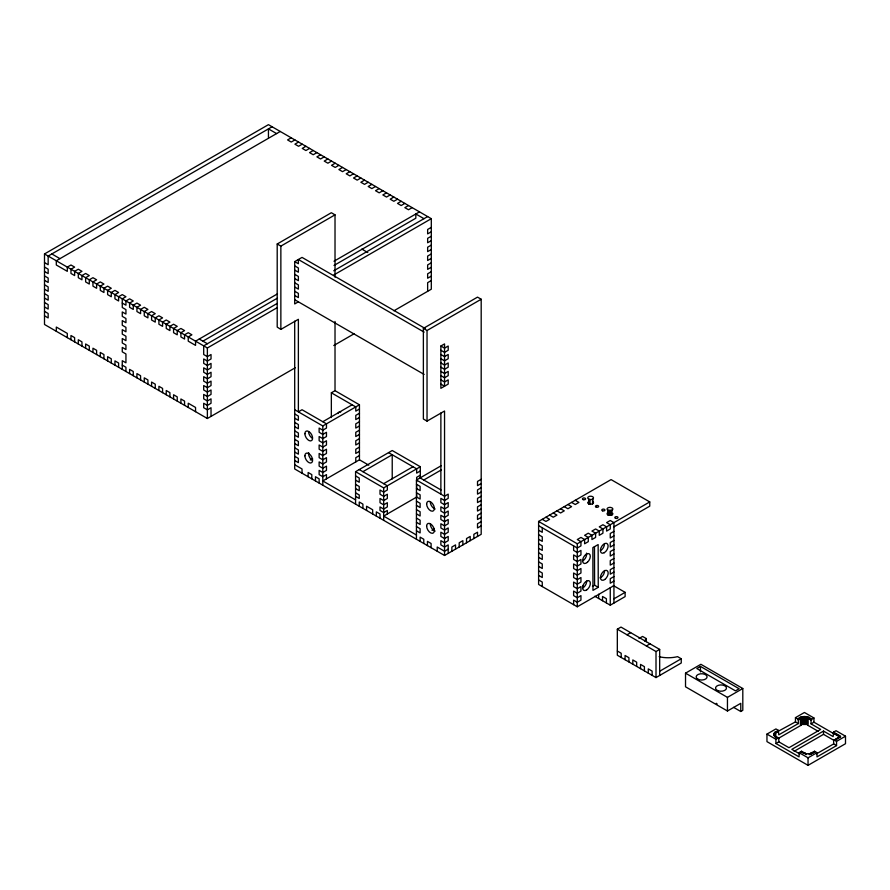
<?xml version="1.0" encoding="UTF-8"?>
<svg xmlns="http://www.w3.org/2000/svg" width="890" height="890" viewBox="0 0 890 890"><rect width="100%" height="100%" fill="white"/><g stroke="black" fill="none" stroke-linecap="round" stroke-linejoin="round"><path stroke-width="1.33" d="M774.634 733.449L774.912 732.414L778.361 730.345L778.361 731.091L774.311 733.883L774.89 736.531M774.956 733.138L774.956 732.381M775.335 732.103L775.335 736.909L775.212 736.03L778.806 738.355L778.806 741.837L775.913 743.506L775.913 739.279L766.957 734.105L766.957 741.626L808.042 765.344L845.5 743.717L845.5 736.197L836.01 730.712L833.563 732.125L833.563 732.87L840.616 736.942L835.187 740.08M809.344 754.62L809.344 753.863L814.55 751.238L816.998 752.651L816.998 756.878L836.544 745.598L836.544 741.359L845.5 736.197M810.234 753.63L810.234 754.386L810.178 753.652M774.033 734.84L774.634 732.693M611.942 510.248L607.892 510.193A2.87 1.658 0 0 1 607.492 508.19L607.959 507.856A2.87 1.658 0 0 1 610.751 507.445L612.02 507.89A2.87 1.658 0 0 1 611.964 510.237L611.919 514.965L607.67 514.798M611.786 515.065L611.942 514.943A2.87 1.658 0 0 0 612.743 513.341M295.269 367.748L207.37 418.5L44.5 324.472L44.5 253.95L268.446 124.656L431.305 218.684L431.305 289.205L393.947 310.777M272.106 126.769L48.16 256.064L48.16 264.731L44.5 262.606M280.25 131.475L56.304 260.759L56.304 264.998L67.306 271.339L67.306 267.111L70.966 264.998L74.627 267.111L70.966 269.225L70.966 273.453L74.627 275.577L74.627 271.339L78.298 269.225L81.958 271.339L78.298 273.453L78.298 277.691L81.958 279.805L81.958 275.577L85.629 273.453L89.289 275.577L85.629 277.691L85.629 281.919L89.289 284.032L89.289 279.805L92.949 277.691L96.621 279.805L92.949 281.919L92.949 286.146L96.621 288.271L96.621 284.032L100.281 281.919L103.941 284.032L100.281 286.146L100.281 290.385L103.941 292.499L103.941 288.271L107.612 286.146L111.272 288.271L107.612 290.385L107.612 294.612L111.272 296.726L111.272 292.499L114.944 290.385L118.604 292.499L114.944 294.612L114.944 298.84L118.604 300.965L118.604 296.726L122.264 294.612L125.935 296.726L122.264 298.84L122.264 307.506L125.935 309.62L125.935 314.059L122.264 311.945L122.264 316.373L125.935 318.486L125.935 322.725L122.264 320.611L122.264 325.239L125.935 327.353L125.935 331.792L122.264 329.678L122.264 334.106L125.935 336.22L125.935 340.659L122.264 338.534L122.264 342.973L125.935 345.086L125.935 349.525L122.264 347.4L122.264 351.839L125.935 353.953L125.935 362.82L122.264 360.706L122.264 369.372M291.241 137.816L287.581 139.93L291.241 142.044L294.913 139.93M298.573 142.044L294.913 144.169L298.573 146.283L302.233 144.169M305.904 146.283L302.233 148.396L305.904 150.51L309.564 148.396M313.224 150.51L309.564 152.624L313.224 154.749L316.896 152.624M320.556 154.749L316.896 156.863L320.556 158.976L324.227 156.863M327.887 158.976L324.227 161.09L327.887 163.204L331.547 161.09M335.219 163.204L331.547 165.317L335.219 167.442L338.879 165.317M342.55 167.442L338.879 169.556L342.55 171.67L346.21 169.556M349.87 171.67L346.21 173.784L349.87 175.897L353.541 173.784M357.202 175.897L353.541 178.011L357.202 180.136L360.873 178.011M364.533 180.136L360.873 182.25L364.533 184.364L368.193 182.25M371.864 184.364L368.193 186.477L371.864 188.591L375.524 186.477M326.463 478.842L326.463 474.615L322.803 476.728L319.132 474.615L319.132 470.376L322.803 472.501L326.463 470.376L326.463 466.149L322.803 468.262L319.132 466.149L319.132 461.921L322.803 464.035L326.463 461.921L326.463 457.683L322.803 459.807L319.132 457.683L319.132 453.455L322.803 455.569L326.463 453.455L326.463 449.228L322.803 451.341L319.132 449.228L319.132 444.989L322.803 447.103L326.463 444.989L326.463 440.761L322.803 442.875L319.132 440.761L319.132 436.534L322.803 438.648L326.463 436.534L326.463 432.295L322.803 434.409L319.132 432.295L319.132 428.068L322.803 430.182L326.463 428.068L326.463 423.84L302.033 409.734L298.373 411.848L298.373 319.299L280.862 329.4L277.202 327.097L277.202 243.994L331.347 212.732L335.018 214.846L335.018 277.157M379.196 188.591L375.524 190.705L379.196 192.83L382.856 190.705M277.202 243.994L280.862 246.118L335.018 214.846M386.516 192.83L382.856 194.943L386.516 197.057L390.187 194.943M393.847 197.057L390.187 199.171L393.847 201.285L397.519 199.171M298.373 301.832L294.701 303.946L294.701 261.627L302.033 257.399L425.376 328.61M401.179 201.285L397.519 203.398L401.179 205.523L404.839 203.398M408.51 205.523L404.839 207.637L408.51 209.751L412.17 207.637M277.446 293.878L195.555 341.159L195.555 345.387L188.235 341.159L188.235 336.932L191.895 334.807L188.235 332.693L184.564 334.807L184.564 339.046L180.904 336.932L180.904 332.693L184.564 330.579L180.904 328.466L177.232 330.579L177.232 334.807L173.572 332.693L173.572 328.466L177.232 326.352L173.572 324.227L169.912 326.352L169.912 330.579L166.241 328.466L166.241 324.227L169.912 322.113L166.241 320L162.581 322.113L162.581 326.352L158.91 324.238L158.91 320L162.581 317.886L158.91 315.772L155.249 317.886L155.249 322.113L151.589 320L151.589 315.772L155.249 313.658L151.589 311.533L147.918 313.658L147.918 317.886L144.258 315.772L144.258 311.533L147.918 309.42L144.258 307.306L140.587 309.42L140.587 313.658L136.927 311.533L136.927 307.306L140.587 305.192L136.927 303.078L133.266 305.192L133.266 309.42L129.595 307.306L129.595 303.078L133.266 300.965L129.595 298.84L125.935 300.965L125.935 305.192L122.264 303.078M334.006 261.226L419.502 211.864M202.831 341.193L277.446 298.117M334.006 265.454L415.83 218.217L415.83 213.978L423.974 218.684M277.168 303.445L203.699 345.854L203.699 354.52L207.37 356.634L211.03 354.52L211.03 358.959L207.37 361.073L203.699 358.959L203.699 363.387L207.37 365.501L211.03 363.387L211.03 367.826L207.37 369.94L203.699 367.826L203.699 372.254L207.37 374.367L211.03 372.254L211.03 376.693L207.37 378.806L203.699 376.693L203.699 381.12L207.37 383.234L211.03 381.12L211.03 385.559L207.37 387.673L203.699 385.559L203.699 389.987L207.37 392.101L211.03 389.987L211.03 394.415L207.37 396.54L203.699 394.415L203.699 398.853L207.37 400.967L211.03 398.853L211.03 403.281L207.37 405.406L203.699 403.281L203.699 407.72L207.37 409.834L211.03 407.72L211.03 416.387M333.728 270.794L427.645 216.57M44.5 253.95L207.37 347.979L277.202 307.662M333.783 274.988L431.305 218.684M431.305 227.351L427.645 229.464L427.645 233.892L431.305 231.778M431.305 236.217L427.645 238.331L427.645 242.759L431.305 240.645M431.305 245.084L427.645 247.197L427.645 251.625L431.305 249.512M431.305 253.95L427.645 256.064L427.645 260.492L431.305 258.378M431.305 262.806L427.645 264.931L427.645 269.358L431.305 267.245M431.305 271.673L427.645 273.797L427.645 278.225L431.305 276.111M431.305 280.539L427.645 282.664L427.645 291.319M333.783 345.52L354.231 333.705M444.544 555.471L444.544 411.013L427.033 421.115L423.373 419.001L423.373 328.388L477.518 297.127L481.19 299.24L481.19 534.323L444.544 555.471L294.701 468.963L294.701 321.145M423.373 328.388L427.033 330.502L481.19 299.24M331.347 417.555L331.347 392.801L335.018 390.688L359.449 404.794L359.449 459.796L322.803 480.956L355.577 499.88M440.873 379.874L444.544 381.988L448.204 379.874L448.204 384.102L440.873 388.34L440.873 346.021L444.544 343.907L444.544 386.216L440.873 384.102M322.803 421.715L352.117 404.794M294.701 409.734L322.803 425.954L359.449 404.794M359.449 409.022L355.778 411.136L355.778 406.908L331.347 392.801M359.449 413.26L355.778 415.374L355.778 419.602L359.449 417.488M359.449 421.715L355.778 423.84L355.778 428.068L359.449 425.954M359.449 430.182L355.778 432.295L355.778 436.534L359.449 434.409M310.243 459.997L312.59 458.639M359.449 438.648L355.778 440.761L355.778 444.989L359.449 442.875M359.449 447.103L355.778 449.228L355.778 453.455L359.449 451.341M359.449 455.569L355.778 457.683L355.778 461.921M355.577 504.107L355.577 471.678L392.223 450.518L420.314 466.738L420.314 478.375M362.909 471.678L392.223 454.745L392.223 478.931M383.668 483.671L412.982 466.738M355.577 471.678L383.668 487.898L420.314 466.738M420.314 470.966L416.654 473.091L416.654 468.852L388.552 452.632M420.314 475.204L416.654 477.318L416.654 481.546M416.442 539.251L416.442 480.022L441.218 465.715M423.774 480.022L441.362 469.864M481.19 479.31L477.518 481.423L477.518 485.662L481.19 483.548M481.19 487.776L477.518 489.889L477.518 494.128L481.19 492.003M481.19 496.242L477.518 498.356L477.518 502.583L481.19 500.469M431.984 530.284L434.331 528.927M481.19 504.697L477.518 506.822L477.518 511.049L481.19 508.935M481.19 513.163L477.518 515.277L477.518 519.515L481.19 517.39M481.19 521.629L477.518 523.743L477.518 527.981L481.19 525.856M448.204 549.13L444.544 551.244L437.213 547.016L437.213 551.244M613.933 585.62L577.287 606.78L538.606 584.441L538.606 521.44L611.074 479.599L649.756 501.927L649.756 506.165L613.933 526.847M538.606 521.44L577.287 543.779L649.756 501.927M613.933 531.375L610.262 533.488L610.262 538.005L613.933 535.891M613.933 540.408L610.262 542.533L610.262 547.05L613.933 544.936M613.933 549.453L610.262 551.566L610.262 556.094L613.933 553.969M613.933 558.497L610.262 560.611L610.262 565.128L613.933 563.014M613.933 567.542L610.262 569.656L610.262 574.172L613.933 572.059M613.933 576.575L610.262 578.689L610.262 583.217L613.933 581.103M613.933 598.825L625.125 592.362L625.125 596.6L610.262 605.178L594.787 596.244M659.156 656.72A23.897 13.795 0 0 0 677.59 656.653L681.25 658.767L681.25 663.006L656.008 677.579L617.326 655.24L617.326 629.197L620.998 627.083L659.679 649.411L659.679 675.466M626.994 634.781L630.665 632.668M638.976 638.519L642.569 636.439L646.24 638.553L646.24 641.723M646.34 645.951L650 643.826M617.326 629.197L656.008 651.524L659.679 649.411M659.679 671.227L681.25 658.767M740.769 711.499L740.769 703.323L727.453 711.01L685.523 686.802L685.523 673.163L700.875 664.296L742.805 688.515L742.805 710.331L740.769 711.499L733.582 707.35M700.463 666.421L696.803 668.535L735.474 690.863L739.145 688.749L700.463 666.421L700.463 671.872M685.523 673.163L727.453 697.371L742.805 688.515M766.957 734.105L775.913 728.932L778.361 730.345M800.766 717.407C798.452 738.344 807.274 709.586 797.907 719.053L797.907 719.81L801.211 718.419L798.352 720.066L798.352 723.548L795.46 721.879L795.46 717.652L804.427 712.478L813.938 717.974L813.938 722.202L833.685 733.605M775.335 732.848L795.46 721.879M798.352 723.548L778.806 734.828L778.361 731.091M818.277 731.335L807.631 725.183L807.631 718.419L811.491 720.132L811.491 719.376C801.99 708.896 809.455 737.843 807.564 717.151M775.913 739.279L778.361 737.866M778.094 738.544L801.211 725.183L801.278 717.151M811.491 719.376L813.938 717.974M807.631 718.419L811.491 720.132M811.046 720.388L811.046 723.87L813.938 722.202M833.563 732.87L833.118 736.609L823.506 731.068L791.833 749.358L799.721 753.908M794.169 751.294L823.506 734.35L833.93 740.369M775.913 743.506L799.087 756.878L799.087 752.651L801.523 751.238L805.906 753.652L809.344 753.863M801.523 751.238L801.523 751.994L805.673 753.863L805.027 753.263M816.408 753.886L833.652 743.929L833.652 740.447L840.616 736.197L833.563 732.125M833.652 740.447L839.726 736.942L833.118 733.138M812.225 753.341L814.55 751.994L814.55 751.238M799.087 752.651L808.042 757.824L816.998 752.651M592.473 586.421L594.587 585.208L598.247 587.333L598.147 544.58L592.851 547.606L592.962 590.359L598.247 587.333M800.766 718.163C802.847 716.216 807.208 718.375 808.076 717.407M810.412 754.319L811.057 753.263M592.729 498.99L592.162 499.268A2.859 1.647 0 0 1 590.003 499.49L588.212 498.767A2.859 1.647 0 0 1 588.513 496.765L589.08 496.486A2.859 1.647 0 0 1 591.928 496.409L592.54 496.653A2.859 1.647 0 0 1 592.729 498.99L592.729 503.684A2.859 1.647 0 0 0 593.341 502.082M592.818 503.651L592.162 503.963A2.859 1.647 0 0 1 590.003 504.185L588.691 503.796L588.691 499.09L588.602 503.729M801.69 716.984L802.29 716.806M801.834 724.46L807.008 724.46M803.915 716.55L802.135 716.839L802.135 724.36M803.247 716.617L803.414 724.115M805.595 716.617L803.748 716.561L803.748 724.082M804.927 716.55L805.094 724.082M806.707 724.36C807.998 714.726 804.249 713.224 805.428 724.115M806.551 716.806L807.152 716.984M805.227 753.374L805.673 754.319M276.59 133.589L268.446 128.883L268.446 137.549M361.818 249.089L367.815 252.549M424.107 332.115L298.373 259.513L298.373 263.74L294.701 261.627M440.873 346.021L444.544 348.135L448.204 346.021L448.204 350.248L444.544 352.373L440.873 350.248M294.701 265.865L298.373 267.979L298.373 272.207L294.701 270.093M440.873 354.487L444.544 356.601L448.204 354.487L448.204 358.714L444.544 360.828L440.873 358.714M294.701 274.32L298.373 276.434L298.373 280.673L294.701 278.559M440.873 362.942L444.544 365.067L448.204 362.942L448.204 367.181L444.544 369.294L440.873 367.181M294.701 282.786L298.373 284.9L298.373 289.128L294.701 287.014M440.873 371.408L444.544 373.522L448.204 371.408L448.204 375.636L444.544 377.761L440.873 375.636M294.701 291.252L298.373 293.366L298.373 297.594L294.701 295.48M294.701 299.707L424.107 374.423M575.252 500.291L578.912 502.405L575.252 504.519L571.58 502.405M567.92 504.519L571.58 506.632L567.92 508.746L564.26 506.632M560.589 508.746L564.26 510.86L560.589 512.985L556.929 510.86M553.257 512.985L556.929 515.099L553.257 517.212L549.597 515.099M545.937 517.212L549.597 519.326L545.937 521.44L542.266 519.326M538.606 525.678L577.287 548.006L580.948 545.893L580.948 541.654L577.287 539.54L580.948 537.427L584.619 539.54L584.619 543.779L588.279 541.654L588.279 537.427L584.619 535.313L588.279 533.199L591.939 535.313L591.939 539.54L595.61 537.427L595.61 533.199L591.939 531.085L595.61 528.96L599.27 531.085L599.27 535.313L602.931 533.199L602.931 528.96L599.27 526.847L602.931 524.733L606.602 526.847L606.602 531.085L610.262 528.96L610.262 524.733L606.602 522.619L610.262 520.505L613.933 522.619L613.933 603.064M538.606 530.195L542.266 532.309L542.266 527.792M538.606 534.712L542.266 536.837L542.266 541.354L538.606 539.24M51.831 253.95L59.975 258.645M199.227 339.046L207.37 343.74M613.41 585.598L625.125 592.362M538.606 543.757L542.266 545.87L542.266 550.398L538.606 548.273M420.113 477.908L441.084 490.012M416.442 480.022L444.544 496.242L448.204 494.117L448.204 498.356L444.544 500.469L440.873 498.356L440.873 502.583L444.544 504.697L448.204 502.583L448.204 506.822L444.544 508.935L440.873 506.822L440.873 511.049L444.544 513.163L448.204 511.049L448.204 515.277L444.544 517.39L440.873 515.277L440.873 519.515L444.544 521.629L448.204 519.515L448.204 523.743L444.544 525.856L440.873 523.743L440.873 527.97L444.544 530.084L448.204 527.97L448.204 532.209L444.544 534.323L440.873 532.209L440.873 536.436L444.544 538.55L448.204 536.436L448.204 540.664L444.544 542.789L440.873 540.664L440.873 544.903L444.544 547.016L448.204 544.903L448.204 553.357M44.5 267.045L48.16 269.158L48.16 273.586L44.5 271.472M538.606 552.801L542.266 554.915L542.266 559.432L538.606 557.318M294.701 413.961L298.373 416.075L298.373 420.314L294.701 418.189M416.442 484.249L420.113 486.363L420.113 490.601L416.442 488.476M44.5 275.911L48.16 278.025L48.16 282.453L44.5 280.339M538.606 561.846L542.266 563.96L542.266 568.476L538.606 566.363M294.701 422.427L298.373 424.541L298.373 428.769L294.701 426.655M359.449 459.796L368.805 465.203M416.442 492.715L420.113 494.829L420.113 499.056L416.442 496.943M811.046 723.87L820.647 729.411L788.974 747.7L778.806 741.837M795.46 717.652L797.907 719.053L801.545 717.04L801.545 724.56M834.108 739.957L836.544 741.359M44.5 284.778L48.16 286.892L48.16 291.319L44.5 289.205M538.606 570.879L542.266 572.993L542.266 577.521L538.606 575.407M294.701 430.882L298.373 433.007L298.373 437.235L294.701 435.121M416.442 501.17L420.113 503.295L420.113 507.522L416.442 505.409M359.237 469.564L387.339 485.784L387.339 490.012L383.668 492.126L380.008 490.012L380.008 494.239L383.668 496.364L387.339 494.239L387.339 498.478L383.668 500.592L380.008 498.478L380.008 502.705L383.668 504.819L387.339 502.705L387.339 506.933L383.668 509.058L380.008 506.933L380.008 510.459L383.668 512.573L387.339 510.459L387.339 513.986M833.652 743.929L836.544 745.598M44.5 293.644L48.16 295.758L48.16 300.186L44.5 298.072M538.606 579.924L542.266 582.038L542.266 586.555M294.701 439.349L298.373 441.462L298.373 445.701L294.701 443.587M416.442 509.636L420.113 511.75L420.113 515.989L416.442 513.864M355.577 475.905L359.237 478.019L359.237 482.258L355.577 480.144M44.5 302.511L48.16 304.625L48.16 309.053L44.5 306.939M294.701 447.815L298.373 449.928L298.373 454.156L294.701 452.042M416.442 518.102L420.113 520.216L420.113 524.444L416.442 522.33M355.577 484.371L359.237 486.485L359.237 490.713L355.577 488.599M814.55 751.994L810.634 754.231L810.634 753.474M44.5 311.367L48.16 313.491L48.16 317.919L44.5 315.805M294.701 456.281L298.373 458.395L298.373 462.622L294.701 460.508M416.442 526.568L420.113 528.682L420.113 532.91L416.442 530.796M355.577 492.838L359.237 494.951L359.237 498.478L355.577 496.353M775.735 736.586L778.806 738.355M801.523 751.994L803.859 753.341M122.264 365.134L125.935 367.247L125.935 371.486M294.701 464.736L302.033 468.963L302.033 473.202M416.442 535.024L383.668 516.1L416.654 497.065L416.654 493.538M617.326 651.013L621.198 653.249L621.198 657.476M588.768 503.851L588.212 503.462A2.859 1.647 0 0 1 587.834 502.227M774.033 734.105L775.212 736.03M774.6 736.241L774.433 735.274M594.487 546.605L594.587 585.208M823.506 731.068L823.506 734.35M810.857 753.374L810.857 754.119M809.789 753.763L809.678 754.553M808.042 757.824L808.042 765.344M807.831 717.273L807.831 718.03M807.297 717.04L807.297 724.56M806.396 716.761L806.396 724.282M806.407 753.797L806.473 754.564M806.084 716.695L806.084 724.215M806.017 753.685L806.017 754.442M805.761 716.639L805.761 724.16M805.906 753.652L805.906 754.409M805.45 753.474L805.45 754.231M804.76 716.539L804.76 724.06M804.427 716.528L804.427 724.06M804.082 716.539L804.082 724.06M803.08 716.639L803.08 724.16M802.758 716.695L802.758 724.215M802.446 716.761L802.446 724.282M775.78 733.104L775.78 737.165M775.568 731.947L775.568 732.704M775.112 735.963L775.112 736.709M774.912 732.414L774.912 733.171M774.89 735.774L774.968 736.586M774.734 732.581L774.734 733.338M774.433 732.937L774.433 733.694M774.311 733.126L774.311 733.883M774.311 735.084L774.311 735.841M774.211 733.316L774.211 735.641M774.044 733.905L774.044 735.051M727.453 697.371L727.453 711.01M656.008 651.524L656.008 677.579M652.136 675.343L652.136 671.116L648.276 668.88L648.276 673.107M644.404 670.882L644.404 666.643L640.533 664.407L640.533 668.646M636.673 666.41L636.673 662.182L632.801 659.946L632.801 664.174M628.93 661.949L628.93 657.71L625.069 655.485L625.069 659.712M611.352 510.493L611.352 515.199M610.662 510.649L610.662 515.355M610.262 587.734L610.262 605.178M609.917 510.704L609.917 515.399M609.172 510.638L609.172 515.343M608.482 510.471L608.482 515.165M607.892 510.193L607.892 514.898A2.87 1.658 0 0 1 607.492 512.896M606.402 602.942L606.402 598.714L602.53 596.478L602.53 600.717M598.659 594.242L598.659 598.481M592.54 499.079L592.54 503.784M590.003 499.49L590.003 504.185M583.184 585.308L583.184 587.433M577.287 543.779L577.287 606.78M573.616 545.893L573.616 550.409L577.287 552.523L580.948 550.409L580.948 554.937L577.287 557.051L573.616 554.937L573.616 559.454L577.287 561.568L580.948 559.454L580.948 563.971L577.287 566.085L573.616 563.971L573.616 568.499L577.287 570.612L580.948 568.499L580.948 573.015L577.287 575.129L573.616 573.015L573.616 577.532L577.287 579.657L580.948 577.532L580.948 582.06L577.287 584.174L573.616 582.06L573.616 586.577L577.287 588.691L580.948 586.577L580.948 591.094L577.287 593.218L573.616 591.094L573.616 595.621L577.287 597.735L580.948 595.621L580.948 600.138L577.287 602.252L573.616 600.138L573.616 604.666M477.518 536.436L477.518 532.209L473.858 534.323L473.858 538.55M470.198 540.664L470.198 536.436L466.527 538.55L466.527 542.778M462.867 544.903L462.867 540.664L459.195 542.778L459.195 547.016M455.535 549.13L455.535 544.903L451.875 547.016L451.875 551.244M440.873 413.016L440.873 494.117M431.105 547.717L431.105 543.49L427.445 541.376L427.445 545.603M427.033 330.502L427.033 421.115M423.774 543.49L423.774 539.251L420.113 537.137L420.113 541.376M416.654 485.784L416.654 490.012M383.668 487.898L383.668 520.327M380.008 518.214L380.008 513.986L376.337 511.872L376.337 516.1M372.676 513.986L372.676 509.759L366.569 506.232L366.569 510.459M362.909 508.346L362.909 504.107L359.237 501.993L359.237 506.232M335.018 321.457L335.018 390.688M322.803 425.954L322.803 485.184M319.132 483.07L319.132 478.842L315.472 476.728L315.472 480.956M311.8 478.842L311.8 474.615L308.14 472.49L308.14 476.728M280.862 246.118L280.862 329.4M207.37 347.979L207.37 418.5M195.555 411.681L195.555 407.453L188.235 403.214L188.235 407.453M184.564 405.339L184.564 401.101L180.904 398.987L180.904 403.214M177.232 401.101L177.232 396.873L173.572 394.76L173.572 398.987M169.912 396.873L169.912 392.646L166.241 390.521L166.241 394.76M162.581 392.646L162.581 388.407L158.91 386.293L158.91 390.521M155.249 388.407L155.249 384.18L151.589 382.066L151.589 386.293M147.918 384.18L147.918 379.941L144.258 377.827L144.258 382.066M140.587 379.941L140.587 375.714L136.927 373.6L136.927 377.827M133.266 375.714L133.266 371.486L129.595 369.372L129.595 373.6M118.604 367.247L118.604 363.02L114.944 360.906L114.944 365.134M111.272 363.02L111.272 358.792L107.612 356.679L107.612 360.906M103.941 358.792L103.941 354.554L100.281 352.44L100.281 356.679M96.621 354.554L96.621 350.326L92.949 348.213L92.949 352.44M89.289 350.326L89.289 346.099L85.629 343.985L85.629 348.213M81.958 346.099L81.958 341.86L78.298 339.746L78.298 343.985M74.627 341.86L74.627 337.633L70.966 335.519L70.966 339.746M67.306 337.633L67.306 333.405L56.304 327.053L56.304 331.291M586.688 581.114A5.474 3.159 -60 0 1 582.939 587.867M604.499 570.49A5.474 3.159 -60 0 1 600.071 577.955M604.455 543.868A5.474 3.159 -60 0 1 600.628 550.587M586.521 553.135A5.474 3.159 -60 0 1 582.761 560.9M644.827 641.156A23.897 13.795 0 0 1 646.24 638.553M435.166 531.096A5.474 3.159 60 0 1 430.293 523.976M435.154 509.002A5.462 3.159 60 0 1 430.293 501.882M312.412 460.386A5.474 3.159 60 0 1 308.674 452.609M312.412 438.281A5.462 3.148 60 0 1 308.552 431.594M338 413.583A5.474 3.159 60 0 1 340.725 412.003M717.14 703.946A5.474 3.159 0 0 1 716.272 703.289M587.422 562.291A5.474 3.159 -60 0 0 589.202 553.814A5.474 3.159 -60 0 0 582.716 559.51A5.474 3.159 -60 0 0 587.422 562.291M604.288 552.701A5.474 3.159 -60 0 0 607.581 544.068A5.474 3.159 -60 0 0 600.884 548.006A5.474 3.159 -60 0 0 604.288 552.701M604.744 579.512A5.474 3.159 -60 0 0 607.436 570.868A5.474 3.159 -60 0 0 600.772 575.563A5.474 3.159 -60 0 0 604.744 579.512M586.599 589.992A5.474 3.159 -60 0 0 589.781 581.348A5.474 3.159 -60 0 0 583.084 585.431A5.474 3.159 -60 0 0 586.599 589.992M583.228 499.646A1.58 0.912 0 0 0 585.598 498.856A1.58 0.912 0 0 0 583.228 498.066A1.58 0.912 0 0 0 583.228 499.646M596.256 507.167A1.58 0.912 0 0 0 598.636 506.377A1.58 0.912 0 0 0 596.256 505.587A1.58 0.912 0 0 0 596.256 507.167M602.586 510.827A1.58 0.912 0 0 0 604.955 510.037A1.58 0.912 0 0 0 602.586 509.236A1.58 0.912 0 0 0 602.586 510.827M615.602 518.336A1.58 0.912 0 0 0 617.983 517.546A1.58 0.912 0 0 0 615.602 516.756A1.58 0.912 0 0 0 615.602 518.336M426.622 526.09A5.474 3.159 60 0 0 432.429 533.31A5.474 3.159 60 0 0 432.429 525.578A5.474 3.159 60 0 0 426.622 526.09M426.633 503.996A5.462 3.159 60 0 0 432.429 511.205A5.462 3.159 60 0 0 432.429 503.473A5.462 3.159 60 0 0 426.633 503.996M304.881 455.802A5.474 3.159 60 0 0 310.688 463.022A5.474 3.159 60 0 0 310.688 455.291A5.474 3.159 60 0 0 304.881 455.802M304.892 433.708A5.462 3.148 60 0 0 310.677 440.917A5.462 3.148 60 0 0 310.677 433.196A5.462 3.148 60 0 0 304.892 433.708M718.274 690.818A5.474 3.159 0 0 0 726.474 688.081A5.474 3.159 0 0 0 718.274 685.345A5.474 3.159 0 0 0 718.274 690.818M697.76 679.126A5.474 3.159 0 0 0 706.905 677.702A5.474 3.159 0 0 0 700.207 673.841A5.474 3.159 0 0 0 697.76 679.126"/></g></svg>
